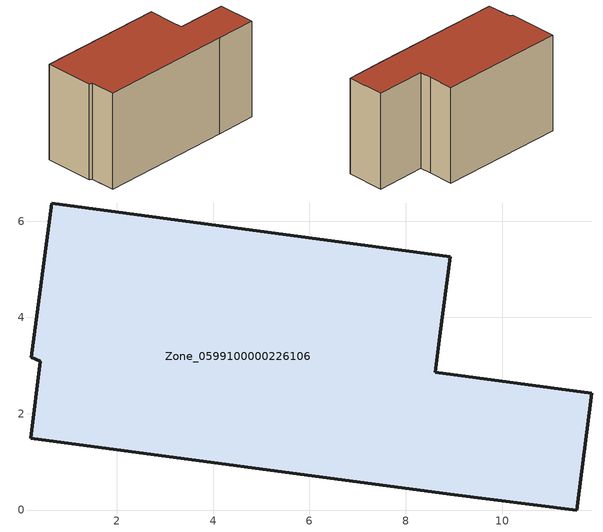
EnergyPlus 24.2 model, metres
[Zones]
Zone_0599100000226106
 floor ground (C_G): 8.93,5.26 8.71,3.61 8.61,2.86 11.87,2.43 11.55,0 8.92,0.33 0.21,1.49 0.41,3.09 0.22,3.17 0.65,6.38 z0
 wall outside (C_F): 8.92,0.33 11.55,0 11.87,2.43 8.61,2.86 8.71,3.61 8.93,5.26 0.65,6.38 0.22,3.17 0.41,3.09 0.21,1.49 8.92,0.33 z0:6.39
 roof outside (C_R): 8.71,3.61 8.93,5.26 0.65,6.38 0.22,3.17 0.41,3.09 0.21,1.49 8.92,0.33 11.55,0 11.87,2.43 8.61,2.86 z6.39
[BUILDING]
Pand.0599100000226106: North Axis=0; Terrain=City; Loads Convergence Tolerance Value=0.04; Temperature Convergence Tolerance Value=0.4; Solar Distribution=FullExterior; Maximum Number of Warmup Days=25; Minimum Number of Warmup Days=1
[Site:Location]
Rotterdam.The.Hague.AP_ZH_NLD Design_Conditions: Latitude=51.96; Longitude=4.45; Time Zone=1; Elevation=-4.5
[SITE:GROUNDTEMPERATURE:BUILDINGSURFACE]
18, 18, 18, 18, 18, 18, 18, 18, 18, 18, 18, 18
[MATERIAL] Thermal Absorptance=0.9; Solar Absorptance=0.7; Visible Absorptance=0.7
Name | Roughness | Thickness | Conductivity | Density | Specific Heat
G.TI.1946 | MediumSmooth | 0.15 | 1 | 540 | 1210
F.TI.1946 | Rough | 0.3 | 0.857143 | 1920 | 840
R.TI.1946 | MediumRough | 0.2 | 0.1 | 1500 | 1000
[CONSTRUCTION]
C_G: G.TI.1946
C_F: F.TI.1946
C_R: R.TI.1946
[ZONE]
Zone_0599100000226106: Type=1; Multiplier=1; Ceiling Height=Autocalculate; Volume=Autocalculate; Floor Area=autocalculate; Part of Total Floor Area=Yes
[ZONEINFILTRATION:DESIGNFLOWRATE]
Infil_Zone_0599100000226106: Zone or ZoneList or Space or SpaceList=Zone_0599100000226106; Schedule=AlwaysOn; Design Flow Rate Calculation Method=Flow/Area; Flow Rate per Floor Area=0.003; Constant Term Coefficient=1; Temperature Term Coefficient=0; Velocity Term Coefficient=0; Velocity Squared Term Coefficient=0
[HVACTEMPLATE:ZONE:IDEALLOADSAIRSYSTEM]
Zone_0599100000226106: Maximum Heating Supply Air Temperature=50; Minimum Cooling Supply Air Temperature=13; Maximum Heating Supply Air Humidity Ratio=0.0156; Minimum Cooling Supply Air Humidity Ratio=0.0077; Heating Limit=NoLimit; Cooling Limit=NoLimit; Dehumidification Control Type=ConstantSensibleHeatRatio; Cooling Sensible Heat Ratio=0.7; Dehumidification Setpoint=60; Humidification Control Type=None; Humidification Setpoint=30; Outdoor Air Method=None; Outdoor Air Flow Rate per Person=0.00944; Outdoor Air Flow Rate per Zone Floor Area=0; Outdoor Air Flow Rate per Zone=0; Demand Controlled Ventilation Type=None; Outdoor Air Economizer Type=NoEconomizer; Heat Recovery Type=None; Sensible Heat Recovery Effectiveness=0.7; Latent Heat Recovery Effectiveness=0.65
[ZONECONTROL:THERMOSTAT]
ThermostatControl_Zone_0599100000226106: Zone or ZoneList=Zone_0599100000226106; Control Type Schedule=DualSetpointControlType; Control 1=Thermostat_Zone_0599100000226106; Temperature Difference Between Cutout And Setpoint=0
[THERMOSTATSETPOINT:DUALSETPOINT]
Thermostat_Zone_0599100000226106: Heating Setpoint Temperature Schedule=HeatingSetpoint_Zone_0599100000226106; Cooling Setpoint Temperature Schedule=CoolingSetpoint_Zone_0599100000226106
[SCHEDULE:COMPACT]
HeatingSetpoint_Zone_0599100000226106: Through: 12/31, For: AllDays, Until: 24:00, 21
CoolingSetpoint_Zone_0599100000226106: Through: 12/31, For: AllDays, Until: 24:00, 24
DualSetpointControlType: Through: 12/31, For: AllDays, Until: 24:00, 4
AlwaysOn: Through: 12/31, For: AllDays, Until: 24:00, 1
